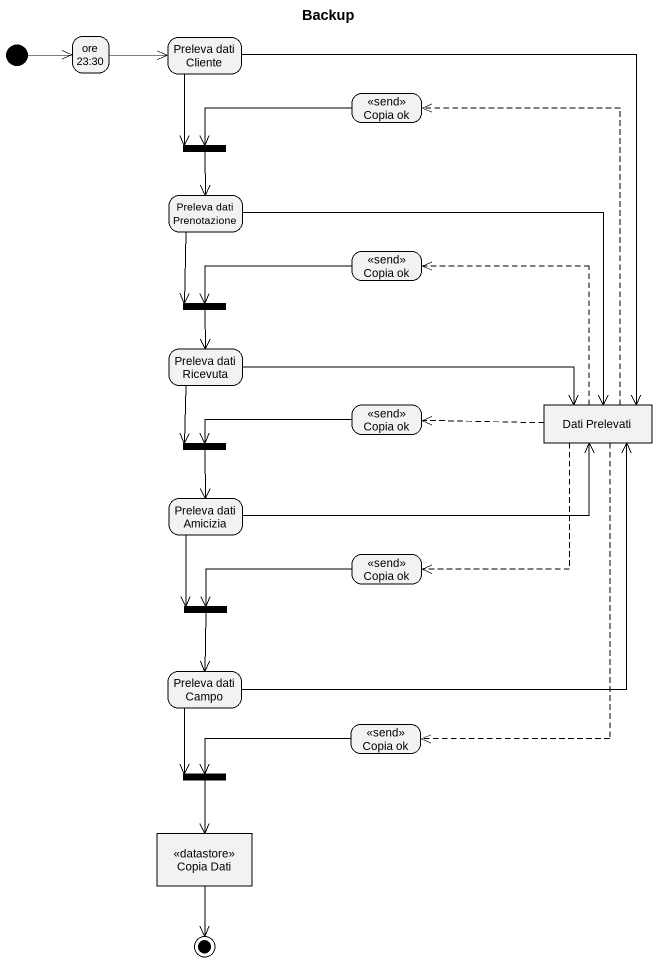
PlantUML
@startuml
title Backup
hide empty description
state "ore 23:30" as ore_23_30
state "Preleva dati Cliente" as Preleva_dati_Cliente
state "Copia ok" as Copia_ok <<send>>
state fork1 <<join>>
state "Preleva dati Prenotazione" as Preleva_dati_Prenotazione
state "Copia ok" as Copia_ok_2 <<send>>
state fork2 <<join>>
state "Preleva dati Ricevuta" as Preleva_dati_Ricevuta
state "Copia ok" as Copia_ok_3 <<send>>
state "Dati Prelevati" as Dati_Prelevati <<object>>
state fork3 <<join>>
state "Preleva dati Amicizia" as Preleva_dati_Amicizia
state "Copia ok" as Copia_ok_4 <<send>>
state fork4 <<join>>
state "Preleva dati Campo" as Preleva_dati_Campo
state "Copia ok" as Copia_ok_5 <<send>>
state fork5 <<join>>
state "Copia Dati" as Copia_Dati <<datastore>>
[*] -right-> ore_23_30
ore_23_30 -right-> Preleva_dati_Cliente
Preleva_dati_Cliente --> fork1
Preleva_dati_Cliente --> Dati_Prelevati
Copia_ok -left-> fork1
fork1 --> Preleva_dati_Prenotazione
Preleva_dati_Prenotazione --> fork2
Preleva_dati_Prenotazione -right-> Dati_Prelevati
Copia_ok_2 -left-> fork2
fork2 --> Preleva_dati_Ricevuta
Preleva_dati_Ricevuta -right-> Dati_Prelevati
Preleva_dati_Ricevuta --> fork3
Copia_ok_3 -left-> fork3
Dati_Prelevati -up[dashed]-> Copia_ok
Dati_Prelevati -up[dashed]-> Copia_ok_2
Dati_Prelevati -left[dashed]-> Copia_ok_3
Dati_Prelevati -[dashed]-> Copia_ok_4
Dati_Prelevati -[dashed]-> Copia_ok_5
fork3 --> Preleva_dati_Amicizia
Preleva_dati_Amicizia -right-> Dati_Prelevati
Preleva_dati_Amicizia --> fork4
Copia_ok_4 -left-> fork4
fork4 --> Preleva_dati_Campo
Preleva_dati_Campo -up-> Dati_Prelevati
Preleva_dati_Campo --> fork5
Copia_ok_5 -left-> fork5
fork5 --> Copia_Dati
Copia_Dati --> [*]
@enduml
